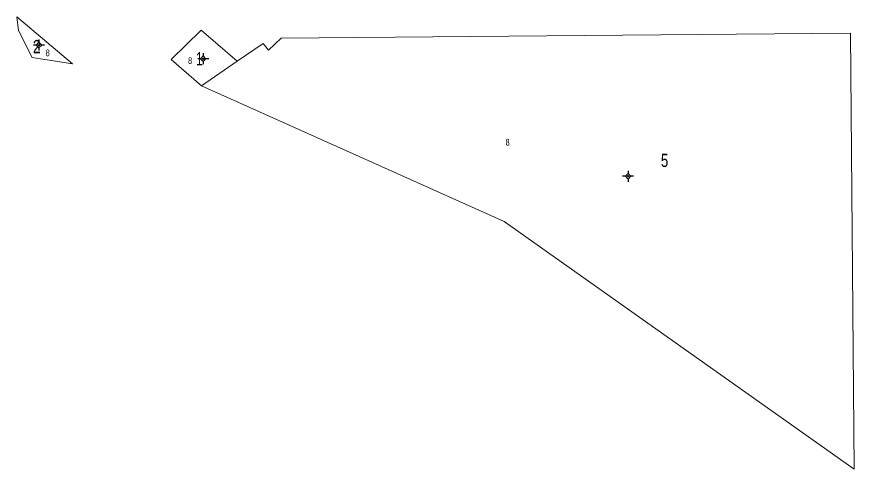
# Model space of a CAD drawing. Header units: metres. Extents: x 548873 to 549552, y 1840382 to 1840485.
# Drawn here: x 549362.2 to 549552.2, y 1840382.5 to 1840485.2 of the extents above; entities that cross this region are included whole.
import ezdxf

# ---------------------------------------------------------------- set-up
doc = ezdxf.new("R2010")
doc.units = ezdxf.units.M
doc.header["$LTSCALE"] = 0.6
doc.layers.add('10', color=7, linetype='Continuous', lineweight=13)
doc.layers.add('11', color=7, linetype='Continuous', lineweight=25)
doc.layers.add('14', color=7, linetype='Continuous')
doc.layers.add('6', color=7, linetype='Continuous')

msp = doc.modelspace()

# ---------------------------------------------------------------- hatches: boundary and pattern name
at = {"layer": '11'}
for points in [[(549367.3851, 1840478.7852, 1), (549367.0851, 1840478.7852, 1)], [(549404.6472, 1840475.6749, 1), (549404.3472, 1840475.6749, 1)], [(549501.0446, 1840448.9989, 1), (549500.7446, 1840448.9989, 1)]]:
    msp.add_hatch(color=256, dxfattribs=at).paths.add_polyline_path(points)

# ---------------------------------------------------------------- linework, layer by layer
at = {"layer": '10'}
msp.add_line((549404.13, 1840469.54), (549412.2, 1840475.16), dxfattribs=at)
msp.add_lwpolyline([(549374.83, 1840474.5), (549365.73, 1840475.99), (549362.58, 1840482.12), (549362.2, 1840485.21)], close=True, dxfattribs=at)
for points in [[(549404.13, 1840469.54), (549397.2, 1840475.54), (549404.06, 1840482.15), (549412.2, 1840475.16)], [(549404.13, 1840469.54), (549472.76, 1840438.74), (549552.18, 1840382.5), (549551.31, 1840481.47), (549422.16, 1840480.34), (549419.33, 1840477.6), (549418.13, 1840479.12), (549412.2, 1840475.16)]]:
    msp.add_lwpolyline(points, dxfattribs=at)
at = {"layer": '11'}
for p, q in [((549366.61, 1840478.79), (549365.99, 1840478.79)), ((549367.24, 1840480.04), (549367.24, 1840479.41)), ((549368.49, 1840478.79), (549367.86, 1840478.79)), ((549367.24, 1840478.16), (549367.24, 1840477.54)), ((549404.5, 1840476.92), (549404.5, 1840476.3)), ((549403.87, 1840475.67), (549403.25, 1840475.67)), ((549404.5, 1840475.05), (549404.5, 1840474.42)), ((549405.75, 1840475.67), (549405.12, 1840475.67)), ((549500.89, 1840450.25), (549500.89, 1840449.62)), ((549500.27, 1840449), (549499.64, 1840449)), ((549500.89, 1840448.37), (549500.89, 1840447.75)), ((549502.14, 1840449), (549501.52, 1840449))]:
    msp.add_line(p, q, dxfattribs=at)
for points in [[(549367.24, 1840479.41), (549366.61, 1840478.79), (549367.24, 1840478.16), (549367.86, 1840478.79)], [(549404.5, 1840476.3), (549403.87, 1840475.67), (549404.5, 1840475.05), (549405.12, 1840475.67)], [(549500.89, 1840449.62), (549500.27, 1840449), (549500.89, 1840448.37), (549501.52, 1840449)]]:
    msp.add_lwpolyline(points, close=True, dxfattribs=at)
for centre in [(549367.2351, 1840478.7852), (549404.4972, 1840475.6749), (549500.8946, 1840448.9989)]:
    msp.add_circle(centre, 0.15, dxfattribs=at)

# ---------------------------------------------------------------- texts
at = {"layer": '14', "width": 0.8}
for p in [(549368.76, 1840476.26), (549401.07, 1840474.51), (549473.08, 1840455.98)]:
    msp.add_text('8', height=1.5, dxfattribs=at).set_placement(p)
at = {"layer": '6'}
for s, width, p in [('2', 0.8, (549365.85, 1840476.94)), ('1', 0.7, (549402.85, 1840474.19)), ('5', 0.75, (549508.32, 1840451.1))]:
    msp.add_text(s, height=3, dxfattribs=dict(at, width=width)).set_placement(p)

doc.saveas('drawing.dxf')
